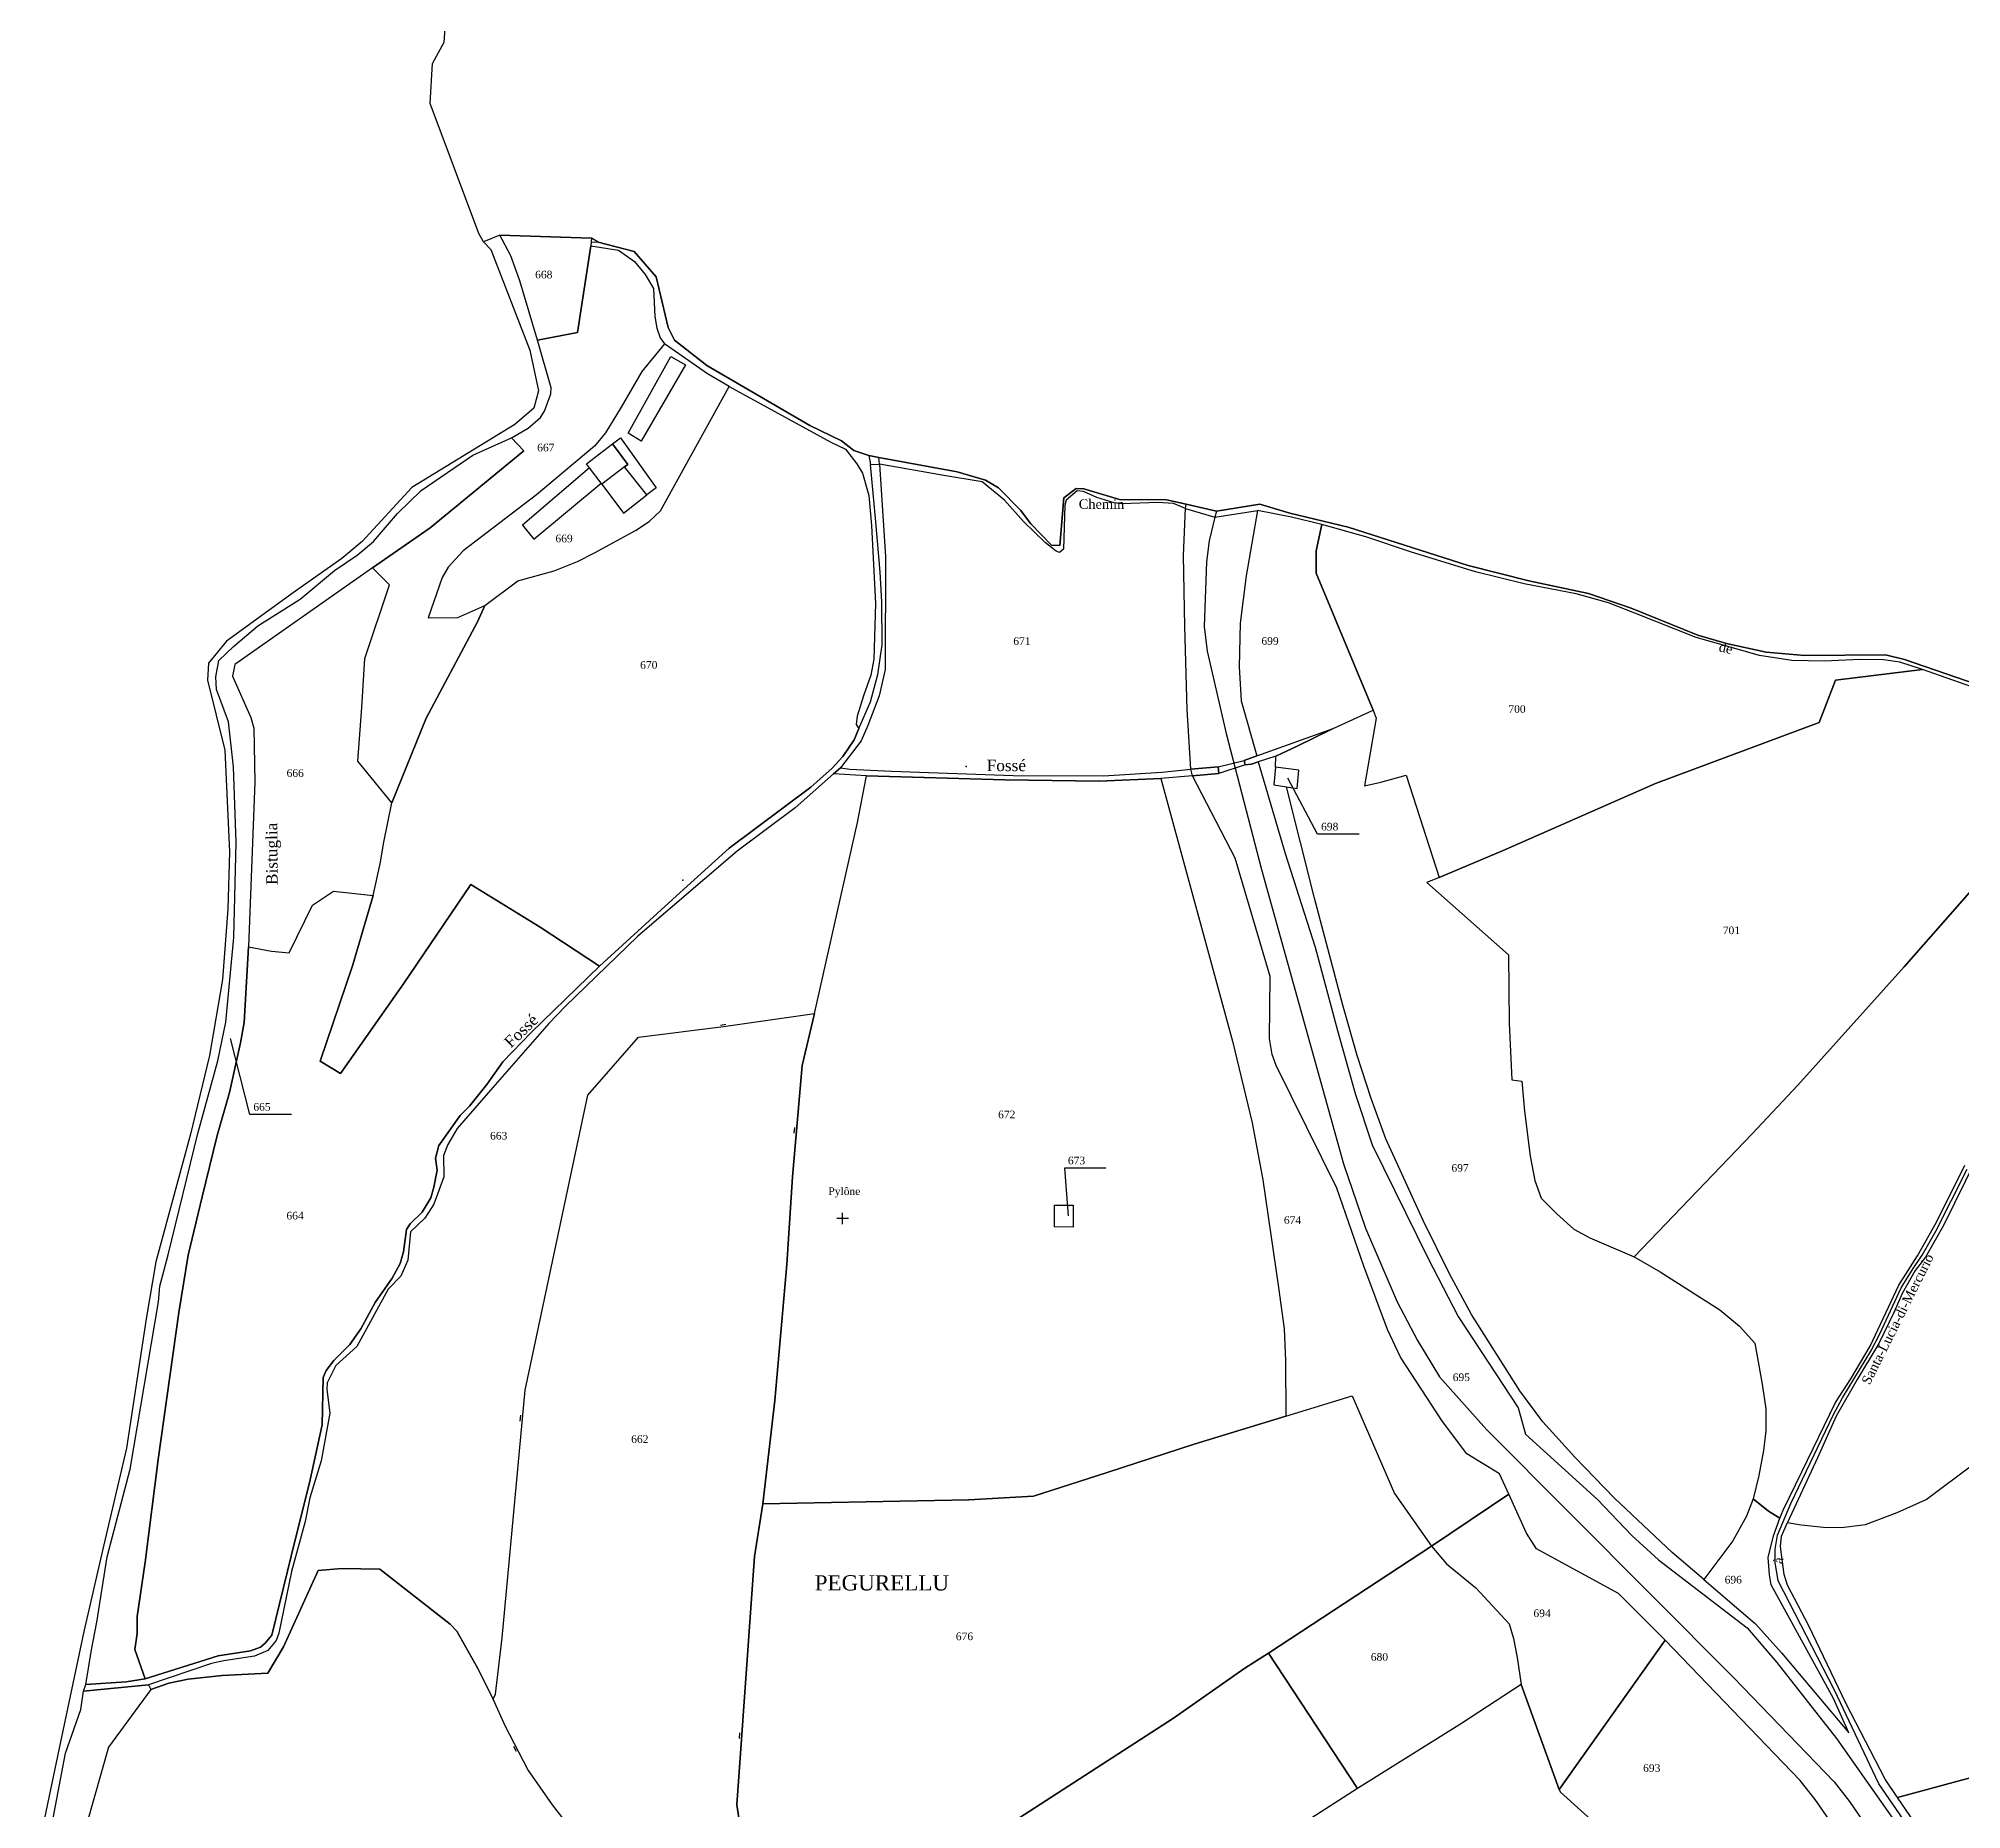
# Model space of a CAD drawing. Extents: x 1206804 to 1210977, y 6152742 to 6157901.
# Drawn here: x 1209013 to 1209517, y 6155052 to 6155517 of the extents above; entities that cross this region are included whole.
import ezdxf

# ---------------------------------------------------------------- set-up
doc = ezdxf.new("R2010")
doc.units = 0
doc.linetypes.add('CONTINU', pattern=[0])
doc.layers.get('0').update_dxf_attribs({"linetype": 'CONTINU'})
for name, color, linetype in [('1FLECHEFL', 7, 'CONTINU'), ('1LIEUDIT', 7, 'CONTINU'), ('1PARCELLE', 7, 'CONTINU'), ('1SECTION', 7, 'CONTINU'), ('1SUBDSECT', 7, 'CONTINU'), ('1TRONFLUV', 7, 'CONTINU'), ('1TROUPARCELLE', 7, 'CONTINU'), ('1ZONCOMM', 7, 'CONTINU'), ('3BATIDUR', 7, 'CONTINU'), ('3BATILEGER', 7, 'CONTINU'), ('3CALVAIRE', 7, 'CONTINU'), ('3CALVAIRETEX', 7, 'CONTINU'), ('3FLECHEPAR', 7, 'CONTINU'), ('3LIEUDITTEX', 7, 'CONTINU'), ('3MURNONMI', 7, 'CONTINU'), ('3PARCELLETEX', 7, 'CONTINU'), ('3PONT', 7, 'CONTINU'), ('3SNCF', 7, 'CONTINU'), ('3TRONFLUVTEX', 7, 'CONTINU'), ('3ZONCOMMTEX', 7, 'CONTINU')]:
    doc.layers.add(name, color=color, linetype=linetype)
doc.styles.get("Standard").update_dxf_attribs({"font": 'Times New Roman'})

# ---------------------------------------------------------------- blocks, each defined once
blk = doc.blocks.new('MURNOMI')
blk.add_line((-0.75, 0.5), (0.75, 0.5))
blk = doc.blocks.new('FLECHRU1')
blk.add_point((0, 0))
blk = doc.blocks.new('DETATOPO')
for points in [[(-1.5, 0), (1.5, 0)], [(0, -1.5), (0, 1.5)]]:
    blk.add_lwpolyline(points)

msp = doc.modelspace()

# ---------------------------------------------------------------- linework, layer by layer
at = {"layer": '1LIEUDIT'}
for points in [[(1209482.35, 6155049.9), (1209478.68, 6155055.02), (1209474.75, 6155060.06), (1209439.34, 6155096.87), (1209427.14, 6155109.07), (1209405.58, 6155120.84), (1209402.98, 6155124.89), (1209398.33, 6155135.13), (1209395.87, 6155140.48), (1209387.3, 6155145.76), (1209380.95, 6155154.23), (1209369.98, 6155171.1), (1209366.52, 6155178.35), (1209360.35, 6155194.93), (1209353.26, 6155215.4), (1209337.31, 6155247.61), (1209336.28, 6155250.52), (1209335.62, 6155254.69), (1209335.72, 6155270.95), (1209326.6, 6155301.98), (1209315.37, 6155323.54), (1209314.9, 6155325.29), (1209314, 6155340.94), (1209313.33, 6155362.77), (1209313, 6155381.35), (1209313.57, 6155393.71), (1209313.73, 6155394.8), (1209308.54, 6155395.99), (1209296.19, 6155396.05), (1209286.9, 6155398.89), (1209284.82, 6155398.96), (1209281.59, 6155396.53), (1209280.58, 6155383.97), (1209278.38, 6155384.12), (1209272.95, 6155389.65), (1209270.3, 6155393.26), (1209264.5, 6155399.13), (1209261.11, 6155401.17), (1209253.64, 6155403.28), (1209233.1, 6155407.05), (1209230.5, 6155407.61), (1209226.5, 6155408.95), (1209223.27, 6155411.43), (1209214.96, 6155415.45), (1209187.99, 6155431.19), (1209179.45, 6155437.87), (1209177.8, 6155441.2), (1209174.71, 6155454.5), (1209168.87, 6155461.13), (1209159.49, 6155463.58), (1209157.72, 6155464.65), (1209133.63, 6155465.4), (1209129.37, 6155463.62), (1209131.27, 6155461.65), (1209141.56, 6155435.22), (1209143.84, 6155424.57), (1209142.57, 6155420.06), (1209137.59, 6155415.7), (1209110.57, 6155399.21), (1209097.54, 6155385.01), (1209092.22, 6155380.56), (1209079.16, 6155371.43), (1209062.01, 6155358.88), (1209057.26, 6155353.09), (1209056.99, 6155348.67), (1209061.52, 6155330.35), (1209062.74, 6155303.65), (1209062.29, 6155288.6), (1209060.89, 6155270.15), (1209057.55, 6155250.22), (1209052.55, 6155229.58), (1209043.42, 6155196.08), (1209040.89, 6155181.13), (1209035.76, 6155147.25), (1209029.71, 6155121.55), (1209024.58, 6155099.15), (1209018.06, 6155068.5), (1209012.64, 6155042.66)], [(1209482.35, 6155049.9), (1209478.68, 6155055.02), (1209474.75, 6155060.06), (1209439.34, 6155096.87), (1209427.14, 6155109.07), (1209405.58, 6155120.84), (1209402.98, 6155124.89), (1209398.33, 6155135.13), (1209395.87, 6155140.48), (1209387.3, 6155145.76), (1209380.95, 6155154.23), (1209369.98, 6155171.1), (1209366.52, 6155178.35), (1209360.35, 6155194.93), (1209353.26, 6155215.4), (1209337.31, 6155247.61), (1209336.28, 6155250.52), (1209335.62, 6155254.69), (1209335.72, 6155270.95), (1209326.6, 6155301.98), (1209315.37, 6155323.54), (1209314.9, 6155325.29), (1209314, 6155340.94), (1209313.33, 6155362.77), (1209313, 6155381.35), (1209313.57, 6155393.71), (1209313.73, 6155394.8), (1209321.67, 6155392.98), (1209333, 6155394.85), (1209340.95, 6155392.45), (1209356.25, 6155388.81), (1209387.71, 6155378.73), (1209403.59, 6155374.75), (1209419.28, 6155371.37), (1209430.47, 6155367.6), (1209447.93, 6155360.45), (1209455.5, 6155358.33), (1209465.88, 6155355.98), (1209475.96, 6155355.18), (1209497.17, 6155355.35), (1209502.12, 6155354.13), (1209515.62, 6155349.47), (1209539.76, 6155341.18)]]:
    msp.add_lwpolyline(points, dxfattribs=at)
at = {"layer": '1PARCELLE'}
for points in [[(1209143.55, 6155437.87), (1209154.07, 6155439.91), (1209157.55, 6155462.56), (1209164.81, 6155461.5), (1209168.99, 6155458.45), (1209171.82, 6155455.11), (1209173.97, 6155451.38), (1209174.29, 6155444.04), (1209174.88, 6155440.99), (1209175.69, 6155438.48), (1209176.84, 6155436.88), (1209170.89, 6155429.63), (1209165.5, 6155420.28), (1209161.4, 6155413.57), (1209158.48, 6155410.04), (1209143.26, 6155397.31), (1209124.02, 6155382.57), (1209120.13, 6155378.28), (1209118.58, 6155375.58), (1209114.83, 6155365.06), (1209122.66, 6155365.1), (1209129.78, 6155368.3), (1209127.8, 6155363.97), (1209114.36, 6155338.68), (1209105.38, 6155316.47), (1209096.46, 6155327.43), (1209097.46, 6155341.47), (1209098.27, 6155354.39), (1209104.75, 6155373.7), (1209100.27, 6155378.11), (1209115.43, 6155388.6), (1209139.96, 6155408.82), (1209136.71, 6155412.21), (1209141.12, 6155414.75), (1209144.33, 6155417.6), (1209145.37, 6155419.2), (1209147.07, 6155423.74), (1209147.13, 6155425.35), (1209143.55, 6155437.87)], [(1209143.55, 6155437.87), (1209138.89, 6155453.41), (1209136.6, 6155460), (1209133.63, 6155465.4), (1209157.72, 6155464.65), (1209157.55, 6155462.56), (1209154.07, 6155439.91), (1209143.55, 6155437.87)], [(1209129.78, 6155368.3), (1209138.42, 6155374.71), (1209147.9, 6155377.35), (1209154.07, 6155379.8), (1209158.49, 6155382.05), (1209169.22, 6155387.94), (1209172.81, 6155390.33), (1209175.86, 6155393.1), (1209193.85, 6155425.66), (1209188.15, 6155429.02), (1209176.84, 6155436.88), (1209170.89, 6155429.63), (1209165.5, 6155420.28), (1209161.4, 6155413.57), (1209158.48, 6155410.04), (1209143.26, 6155397.31), (1209124.02, 6155382.57), (1209120.13, 6155378.28), (1209118.58, 6155375.58), (1209114.83, 6155365.06), (1209122.66, 6155365.1), (1209129.78, 6155368.3)], [(1209100.42, 6155292.18), (1209102.31, 6155300.47), (1209103.23, 6155306.19), (1209105.38, 6155316.47), (1209114.36, 6155338.68), (1209127.8, 6155363.97), (1209129.78, 6155368.3), (1209138.42, 6155374.71), (1209147.9, 6155377.35), (1209154.07, 6155379.8), (1209158.49, 6155382.05), (1209169.22, 6155387.94), (1209172.81, 6155390.33), (1209175.86, 6155393.1), (1209193.85, 6155425.66), (1209220.51, 6155411.14), (1209224.36, 6155409.24), (1209227.33, 6155405.44), (1209228.85, 6155402.98), (1209230.43, 6155397.08), (1209231.21, 6155389.28), (1209232.25, 6155368.75), (1209231.82, 6155354.2), (1209230.98, 6155349.95), (1209229.09, 6155344.56), (1209227.43, 6155339.26), (1209227.19, 6155337.07), (1209227.84, 6155335.95), (1209226.63, 6155333.03), (1209223.64, 6155328.64), (1209220.87, 6155325.58), (1209215.28, 6155320.61), (1209193.8, 6155304.58), (1209180.97, 6155292.97), (1209159.84, 6155273.63), (1209144.27, 6155283.91), (1209126.1, 6155295.09), (1209108.37, 6155269.04), (1209091.83, 6155245.51), (1209086.56, 6155248.75), (1209095.02, 6155273.73), (1209100.42, 6155292.18)], [(1209136.71, 6155412.21), (1209139.96, 6155408.82), (1209115.43, 6155388.6), (1209100.27, 6155378.11), (1209064.13, 6155352.8), (1209063.56, 6155349.68), (1209068.31, 6155338.87), (1209069.15, 6155336.06), (1209069.36, 6155321.98), (1209067.78, 6155278.75), (1209066.56, 6155258.9), (1209065.68, 6155253.53), (1209062.75, 6155240.51), (1209059.51, 6155229.23), (1209055.55, 6155213.16), (1209051.88, 6155197.81), (1209049.5, 6155182.78), (1209044.07, 6155144.23), (1209040.61, 6155117.35), (1209038.51, 6155103.08), (1209038.51, 6155098.58), (1209037.91, 6155094.38), (1209040.6, 6155086.71), (1209035.68, 6155085.92), (1209025.09, 6155085.26), (1209026.55, 6155094.34), (1209027.96, 6155101.6), (1209030.68, 6155118.73), (1209036.71, 6155141.72), (1209044.16, 6155185.63), (1209044.5, 6155189.75), (1209046.7, 6155197.96), (1209054.49, 6155229.74), (1209059.73, 6155248.78), (1209061.77, 6155259), (1209063.88, 6155281.13), (1209064.48, 6155306.09), (1209063.82, 6155325.96), (1209062.53, 6155337.7), (1209059.32, 6155346.25), (1209059.16, 6155349.55), (1209059.97, 6155353.8), (1209063.82, 6155357.46), (1209070.2, 6155362.93), (1209081.3, 6155369.95), (1209090.29, 6155377.43), (1209096.26, 6155381.45), (1209100.49, 6155385.04), (1209106.86, 6155392.38), (1209113.06, 6155398.46), (1209126.56, 6155407.72), (1209136.71, 6155412.21)], [(1209314.9, 6155325.29), (1209314, 6155340.94), (1209313.33, 6155362.77), (1209313, 6155381.35), (1209313.57, 6155393.71), (1209310.35, 6155395.03), (1209306.27, 6155395.29), (1209296.83, 6155394.9), (1209294.84, 6155395.18), (1209290.27, 6155396.63), (1209286.76, 6155398.17), (1209285.11, 6155398.3), (1209282.21, 6155395.85), (1209281.91, 6155394.6), (1209281.5, 6155383.05), (1209280.48, 6155382.14), (1209279.6, 6155382.47), (1209276.79, 6155384.66), (1209271.03, 6155390.29), (1209266.04, 6155395.89), (1209260.22, 6155400.67), (1209250.15, 6155402.34), (1209233.3, 6155405.37), (1209234.87, 6155381.13), (1209234.79, 6155351.44), (1209233.15, 6155344.54), (1209230.19, 6155336.76), (1209228.45, 6155332.76), (1209223.01, 6155325.71), (1209225.47, 6155325.31), (1209236.4, 6155324.83), (1209268.37, 6155323.64), (1209292, 6155323.54), (1209307.29, 6155324.53), (1209314.9, 6155325.29)], [(1209332.44, 6155393.2), (1209329.45, 6155376.07), (1209327.92, 6155363.62), (1209327.58, 6155352.13), (1209328.14, 6155343.22), (1209332.24, 6155328.84), (1209352.25, 6155336.02), (1209362.79, 6155340.76), (1209347.8, 6155376.77), (1209347.84, 6155382.6), (1209349.32, 6155389.47), (1209341.32, 6155391.45), (1209332.44, 6155393.2)], [(1209362.79, 6155340.76), (1209363.54, 6155338.67), (1209360.54, 6155320.96), (1209364.79, 6155321.88), (1209371.45, 6155323.73), (1209380.05, 6155296.93), (1209396.9, 6155304.02), (1209436.8, 6155321.57), (1209479.81, 6155337.57), (1209484.07, 6155348.67), (1209506.87, 6155351.48), (1209500.91, 6155353.4), (1209496.62, 6155354.02), (1209490.48, 6155354.06), (1209481.15, 6155353.68), (1209472.56, 6155353.87), (1209464.13, 6155355.17), (1209451.53, 6155358.71), (1209447.51, 6155359.89), (1209431.38, 6155366.27), (1209424.48, 6155369), (1209416.02, 6155371.31), (1209402.38, 6155373.95), (1209389.62, 6155377.08), (1209372.79, 6155382.25), (1209360.86, 6155386.31), (1209349.32, 6155389.47), (1209347.84, 6155382.6), (1209347.8, 6155376.77), (1209362.79, 6155340.76)], [(1209100.42, 6155292.18), (1209102.31, 6155300.47), (1209103.23, 6155306.19), (1209105.38, 6155316.47), (1209096.46, 6155327.43), (1209097.46, 6155341.47), (1209098.27, 6155354.39), (1209104.75, 6155373.7), (1209100.27, 6155378.11), (1209064.13, 6155352.8), (1209063.56, 6155349.68), (1209068.31, 6155338.87), (1209069.15, 6155336.06), (1209069.36, 6155321.98), (1209067.78, 6155278.75), (1209073.8, 6155277.62), (1209078.37, 6155277.16), (1209084.51, 6155289.61), (1209090.06, 6155293.31), (1209100.42, 6155292.18)], [(1209352.25, 6155336.02), (1209362.79, 6155340.76), (1209363.54, 6155338.67), (1209360.54, 6155320.96), (1209364.79, 6155321.88), (1209371.45, 6155323.73), (1209380.05, 6155296.93), (1209376.88, 6155295.6), (1209398.31, 6155276.62), (1209398.45, 6155258.72), (1209399.18, 6155243.87), (1209401.78, 6155243.49), (1209402.5, 6155235.58), (1209403.96, 6155223.82), (1209405.2, 6155217.46), (1209406.84, 6155212.76), (1209410.97, 6155208.65), (1209415.41, 6155204.67), (1209419.61, 6155202.35), (1209431.28, 6155197.45), (1209438.03, 6155193.43), (1209453.73, 6155183.53), (1209458.88, 6155179.23), (1209462.88, 6155174.79), (1209464.79, 6155164.03), (1209465.81, 6155157.51), (1209465.79, 6155151.74), (1209465.18, 6155146.58), (1209463.93, 6155140.06), (1209462.47, 6155133.95), (1209460.68, 6155129.39), (1209457.14, 6155122.87), (1209449.5, 6155112.79), (1209441.25, 6155119.87), (1209426.11, 6155134.07), (1209415.67, 6155144.82), (1209407.28, 6155154.12), (1209401.29, 6155162.29), (1209388.58, 6155182.29), (1209382.78, 6155192.91), (1209375.86, 6155206.92), (1209366.12, 6155228.4), (1209362.23, 6155238.9), (1209358.54, 6155250.26), (1209354.78, 6155263.41), (1209347.34, 6155291.52), (1209340, 6155320.72), (1209342.87, 6155320.29), (1209343.27, 6155325.1), (1209337.18, 6155325.83), (1209337.25, 6155328.75), (1209342.84, 6155331.37), (1209352.25, 6155336.02)], [(1209041.47, 6155085.15), (1209042.09, 6155083.88), (1209046.81, 6155085.6), (1209051.91, 6155086.62), (1209060.87, 6155087.62), (1209072.84, 6155088.22), (1209076.96, 6155095.12), (1209086.03, 6155115.1), (1209092.21, 6155115.63), (1209102.19, 6155115.5), (1209120.65, 6155101.08), (1209122.36, 6155099.22), (1209127.91, 6155089.44), (1209131.94, 6155081.34), (1209132.52, 6155082.71), (1209134.27, 6155097.48), (1209140.28, 6155162.41), (1209156.79, 6155239.79), (1209170.05, 6155255.02), (1209192.33, 6155257.81), (1209216.18, 6155261.2), (1209227.52, 6155311.32), (1209229.82, 6155323.55), (1209221.24, 6155324.06), (1209211.17, 6155315.15), (1209195.95, 6155303.8), (1209169.86, 6155281.52), (1209150.78, 6155263.05), (1209146.5, 6155258.63), (1209130.58, 6155240.42), (1209122.5, 6155231.03), (1209120.07, 6155226.89), (1209118.92, 6155224.03), (1209118.94, 6155218.38), (1209116.4, 6155211.23), (1209114, 6155207.51), (1209110.2, 6155204), (1209109.57, 6155196.53), (1209107.73, 6155192.35), (1209104.37, 6155188.96), (1209096.15, 6155173.93), (1209090.63, 6155168.91), (1209088.41, 6155164.39), (1209088.32, 6155162.58), (1209089.06, 6155156.36), (1209086.81, 6155143.93), (1209083.83, 6155134.18), (1209082.6, 6155128), (1209079.06, 6155114.91), (1209075.73, 6155098.68), (1209074.96, 6155096.77), (1209072.84, 6155094.12), (1209069.34, 6155092.62), (1209061.29, 6155091.42), (1209058.02, 6155090.71), (1209041.47, 6155085.15)], [(1209205.81, 6155159.72), (1209208.97, 6155195.41), (1209210.41, 6155218.43), (1209212.97, 6155247.63), (1209216.18, 6155261.2), (1209227.52, 6155311.32), (1209229.82, 6155323.55), (1209266.18, 6155322.5), (1209290.86, 6155322.22), (1209307.1, 6155322.86), (1209325.85, 6155253.99), (1209331.05, 6155232.53), (1209333.8, 6155217.58), (1209337.93, 6155189.33), (1209339.43, 6155178.5), (1209339.76, 6155170.18), (1209339.88, 6155155.59), (1209315.84, 6155148.31), (1209293.01, 6155140.88), (1209273.68, 6155134.66), (1209256.72, 6155133.69), (1209202.66, 6155132.6), (1209205.81, 6155159.72)], [(1209398.33, 6155135.13), (1209395.87, 6155140.48), (1209387.3, 6155145.76), (1209380.95, 6155154.23), (1209369.98, 6155171.1), (1209366.52, 6155178.35), (1209360.35, 6155194.93), (1209353.26, 6155215.4), (1209337.31, 6155247.61), (1209336.28, 6155250.52), (1209335.62, 6155254.69), (1209335.72, 6155270.95), (1209326.6, 6155301.98), (1209315.37, 6155323.54), (1209307.1, 6155322.86), (1209325.85, 6155253.99), (1209331.05, 6155232.53), (1209333.8, 6155217.58), (1209337.93, 6155189.33), (1209339.43, 6155178.5), (1209339.76, 6155170.18), (1209339.88, 6155155.59), (1209357.26, 6155160.99), (1209368.4, 6155135.35), (1209378.05, 6155121.53), (1209398.33, 6155135.13)], [(1209340, 6155320.72), (1209342.87, 6155320.29), (1209343.27, 6155325.1), (1209337.18, 6155325.83), (1209336.72, 6155321.21), (1209340, 6155320.72)], [(1209100.42, 6155292.18), (1209095.02, 6155273.73), (1209086.56, 6155248.75), (1209091.83, 6155245.51), (1209108.37, 6155269.04), (1209126.1, 6155295.09), (1209144.27, 6155283.91), (1209159.84, 6155273.63), (1209141.92, 6155256.22), (1209134.49, 6155248.52), (1209130.24, 6155242.65), (1209125.74, 6155236.93), (1209123.23, 6155234.51), (1209117.71, 6155226.6), (1209116.83, 6155223.29), (1209117.2, 6155220.14), (1209116.4, 6155215.64), (1209115.57, 6155212.85), (1209113.28, 6155209.12), (1209110.13, 6155206.06), (1209109.15, 6155204.58), (1209108.36, 6155198.75), (1209107.51, 6155195.62), (1209105.47, 6155191.82), (1209100.98, 6155185.41), (1209097.23, 6155178.55), (1209094.33, 6155174.39), (1209090.16, 6155170.24), (1209088.15, 6155167.57), (1209087.33, 6155165.74), (1209087.09, 6155153.38), (1209083.78, 6155138.09), (1209079.94, 6155123.17), (1209073.82, 6155098.16), (1209072.11, 6155096.1), (1209070.91, 6155095.06), (1209068.26, 6155094.06), (1209059.79, 6155092.75), (1209040.6, 6155086.71), (1209037.91, 6155094.38), (1209038.51, 6155098.58), (1209038.51, 6155103.08), (1209040.61, 6155117.35), (1209044.07, 6155144.23), (1209049.5, 6155182.78), (1209051.88, 6155197.81), (1209055.55, 6155213.16), (1209059.51, 6155229.23), (1209062.75, 6155240.51), (1209065.68, 6155253.53), (1209066.56, 6155258.9), (1209067.78, 6155278.75), (1209073.8, 6155277.62), (1209078.37, 6155277.16), (1209084.51, 6155289.61), (1209090.06, 6155293.31), (1209100.42, 6155292.18)], [(1209284.04, 6155205.15), (1209279.21, 6155205.3), (1209279.22, 6155210.95), (1209284.07, 6155210.92), (1209284.04, 6155205.15)], [(1209199.92, 6155007.23), (1209199.56, 6155007.49), (1209200.71, 6155014.65), (1209201.14, 6155019.08), (1209195.86, 6155053.69), (1209200.44, 6155118.77), (1209202.66, 6155132.6), (1209256.72, 6155133.69), (1209273.68, 6155134.66), (1209293.01, 6155140.88), (1209315.84, 6155148.31), (1209339.88, 6155155.59), (1209357.26, 6155160.99), (1209368.4, 6155135.35), (1209378.05, 6155121.53), (1209335.31, 6155093.47), (1209329.09, 6155089.55), (1209310.37, 6155076.38), (1209266.88, 6155048.2), (1209262.94, 6155045.65), (1209201.2, 6155003.94), (1209199.92, 6155007.23)], [(1209439.34, 6155096.87), (1209427.14, 6155109.07), (1209405.58, 6155120.84), (1209402.98, 6155124.89), (1209398.33, 6155135.13), (1209378.05, 6155121.53), (1209381.99, 6155116.91), (1209389.69, 6155110.55), (1209398.41, 6155101.18), (1209399.61, 6155097.32), (1209400.55, 6155092.32), (1209401.6, 6155085.21), (1209411.56, 6155057.71), (1209439.34, 6155096.87)], [(1209462.47, 6155133.95), (1209460.68, 6155129.39), (1209457.14, 6155122.87), (1209449.5, 6155112.79), (1209463.07, 6155101.11), (1209469.93, 6155093.54), (1209487.53, 6155072.53), (1209483.52, 6155081.54), (1209467.19, 6155111.37), (1209466.71, 6155114.02), (1209466.37, 6155118.58), (1209467.77, 6155124.2), (1209469.42, 6155128.82), (1209466.45, 6155130.69), (1209462.47, 6155133.95)], [(1209401.6, 6155085.21), (1209385.97, 6155075.03), (1209358.64, 6155057.97), (1209335.31, 6155093.47), (1209378.05, 6155121.53), (1209381.99, 6155116.91), (1209389.69, 6155110.55), (1209398.41, 6155101.18), (1209399.61, 6155097.32), (1209400.55, 6155092.32), (1209401.6, 6155085.21)], [(1209482.35, 6155049.9), (1209478.68, 6155055.02), (1209474.75, 6155060.06), (1209439.34, 6155096.87), (1209411.56, 6155057.71), (1209411.93, 6155057), (1209421.67, 6155048.14), (1209428.1, 6155041.8), (1209458.19, 6155045.01), (1209474.28, 6155047.39), (1209479.3, 6155048.66), (1209482.35, 6155049.9)], [(1209206.94, 6154961.49), (1209205.19, 6154985.62), (1209204, 6154996.28), (1209201.2, 6155003.94), (1209262.94, 6155045.65), (1209264.71, 6155043.46), (1209261.63, 6155040.86), (1209264.35, 6155037.71), (1209267.25, 6155040.26), (1209270.75, 6155043.33), (1209266.88, 6155048.2), (1209310.37, 6155076.38), (1209329.09, 6155089.55), (1209335.31, 6155093.47), (1209358.64, 6155057.97), (1209290.38, 6155014.03), (1209206.94, 6154961.49)], [(1209324.97, 6154972.08), (1209347.4, 6154986.33), (1209377.1, 6155003.87), (1209419.89, 6155029.91), (1209423.42, 6155041.22), (1209428.1, 6155041.8), (1209421.67, 6155048.14), (1209411.93, 6155057), (1209411.56, 6155057.71), (1209401.6, 6155085.21), (1209385.97, 6155075.03), (1209358.64, 6155057.97), (1209290.38, 6155014.03), (1209318.47, 6154981.24), (1209324.97, 6154972.08)], [(1209561.19, 6154996.09), (1209557.05, 6154992.5), (1209538.52, 6154989.84), (1209535.03, 6154988), (1209524.11, 6154969.34), (1209523.74, 6154975.02), (1209523.48, 6155009.1), (1209507.3, 6155045.32), (1209500.35, 6155055.61), (1209519.39, 6155060.75), (1209525.52, 6155062.9), (1209545.12, 6155072.44), (1209548.72, 6155073.72), (1209547.79, 6155070.01), (1209547.52, 6155065.92), (1209552.87, 6155047.8), (1209555.31, 6155039.09), (1209556.88, 6155032.31), (1209557.59, 6155026.95), (1209557.29, 6155010.7), (1209557.64, 6155005.93), (1209558.77, 6155000.73), (1209559.86, 6154997.98), (1209561.19, 6154996.09)]]:
    msp.add_lwpolyline(points, close=True, dxfattribs=at)
for points in [[(1209482.35, 6155049.9), (1209478.68, 6155055.02), (1209474.75, 6155060.06), (1209439.34, 6155096.87), (1209427.14, 6155109.07), (1209405.58, 6155120.84), (1209402.98, 6155124.89), (1209398.33, 6155135.13), (1209395.87, 6155140.48), (1209387.3, 6155145.76), (1209380.95, 6155154.23), (1209369.98, 6155171.1), (1209366.52, 6155178.35), (1209360.35, 6155194.93), (1209353.26, 6155215.4), (1209337.31, 6155247.61), (1209336.28, 6155250.52), (1209335.62, 6155254.69), (1209335.72, 6155270.95), (1209326.6, 6155301.98), (1209315.37, 6155323.54), (1209322.29, 6155324.19), (1209322.15, 6155325.9), (1209314.9, 6155325.29), (1209314.9, 6155325.29), (1209314, 6155340.94), (1209313.33, 6155362.77), (1209313, 6155381.35), (1209313.57, 6155393.71), (1209321.27, 6155391.47), (1209332.44, 6155393.2), (1209329.45, 6155376.07), (1209327.92, 6155363.62), (1209327.58, 6155352.13), (1209328.14, 6155343.22), (1209332.24, 6155328.84), (1209328.93, 6155327.61), (1209329.19, 6155326.44), (1209330.87, 6155326.68), (1209332.64, 6155327.23), (1209339.65, 6155303.21), (1209347.53, 6155278.6), (1209353.42, 6155256.81), (1209358.07, 6155240.24), (1209362.55, 6155226.76), (1209377.24, 6155196.97), (1209385.08, 6155181.75), (1209400.85, 6155157.83), (1209402.72, 6155150.93), (1209421.65, 6155133.73), (1209430.67, 6155124.35), (1209437.64, 6155117.92), (1209460.84, 6155100.12), (1209468.66, 6155090.98), (1209484.32, 6155071.07), (1209503.42, 6155043.99)], [(1209530.76, 6155343.11), (1209506.87, 6155351.48), (1209484.07, 6155348.67), (1209479.81, 6155337.57), (1209436.8, 6155321.57), (1209396.9, 6155304.02), (1209380.05, 6155296.93), (1209380.05, 6155296.93), (1209376.88, 6155295.6), (1209398.31, 6155276.62), (1209398.45, 6155258.72), (1209399.18, 6155243.87), (1209401.78, 6155243.49), (1209402.5, 6155235.58), (1209403.96, 6155223.82), (1209405.2, 6155217.46), (1209406.84, 6155212.76), (1209410.97, 6155208.65), (1209415.41, 6155204.67), (1209419.61, 6155202.35), (1209431.28, 6155197.45), (1209462.23, 6155229.64), (1209474.14, 6155242.43), (1209502.07, 6155273.47), (1209559.85, 6155339.23)], [(1209559.85, 6155339.23), (1209502.07, 6155273.47), (1209474.14, 6155242.43), (1209462.23, 6155229.64), (1209431.28, 6155197.45), (1209431.28, 6155197.45), (1209438.03, 6155193.43), (1209453.73, 6155183.53), (1209458.88, 6155179.23), (1209462.88, 6155174.79), (1209464.79, 6155164.03), (1209465.81, 6155157.51), (1209465.79, 6155151.74), (1209465.18, 6155146.58), (1209463.93, 6155140.06), (1209462.47, 6155133.95), (1209466.45, 6155130.69), (1209469.42, 6155128.82), (1209470.31, 6155130.99), (1209475.22, 6155140.99), (1209484.06, 6155159.22), (1209488.1, 6155165.37), (1209493.11, 6155173.97), (1209500.63, 6155189.97), (1209505.61, 6155197.67), (1209510.56, 6155206.47), (1209517.94, 6155221.41)], [(1209163.65, 6155032.82), (1209147.49, 6155053.64), (1209141.01, 6155062.93), (1209135.2, 6155074.25), (1209131.94, 6155081.34), (1209132.52, 6155082.71), (1209134.27, 6155097.48), (1209140.28, 6155162.41), (1209156.79, 6155239.79), (1209170.05, 6155255.02), (1209192.33, 6155257.81), (1209216.18, 6155261.2), (1209212.97, 6155247.63), (1209210.41, 6155218.43), (1209208.97, 6155195.41), (1209205.81, 6155159.72), (1209202.66, 6155132.6), (1209200.44, 6155118.77), (1209195.86, 6155053.69), (1209201.14, 6155019.08)], [(1209520.98, 6155223), (1209512.42, 6155205.65), (1209507.68, 6155197.31), (1209504.96, 6155193.81), (1209501.52, 6155187.81), (1209499.45, 6155183.02), (1209495.43, 6155174.69), (1209489.72, 6155165.26), (1209484.27, 6155155.63), (1209479.32, 6155144.68), (1209471.43, 6155127.75), (1209475.06, 6155127.11), (1209480.9, 6155126.51), (1209485.64, 6155126.38), (1209491.95, 6155127.2), (1209500.19, 6155130.31), (1209507.82, 6155133.76), (1209520.71, 6155143.4)], [(1209519.39, 6155060.75), (1209500.35, 6155055.61), (1209497.12, 6155060.4), (1209486.81, 6155080.3), (1209477.09, 6155100.62), (1209471.48, 6155111.29), (1209470.57, 6155114.06), (1209469.62, 6155121.45), (1209469.87, 6155124.15), (1209471.43, 6155127.75), (1209475.06, 6155127.11), (1209480.9, 6155126.51), (1209485.64, 6155126.38), (1209491.95, 6155127.2), (1209500.19, 6155130.31), (1209507.82, 6155133.76), (1209520.71, 6155143.4)], [(1209163.65, 6155032.82), (1209147.49, 6155053.64), (1209141.01, 6155062.93), (1209135.2, 6155074.25), (1209131.94, 6155081.34), (1209127.91, 6155089.44), (1209122.36, 6155099.22), (1209120.65, 6155101.08), (1209102.19, 6155115.5), (1209092.21, 6155115.63), (1209086.03, 6155115.1), (1209076.96, 6155095.12), (1209072.84, 6155088.22), (1209060.87, 6155087.62), (1209051.91, 6155086.62), (1209046.81, 6155085.6), (1209042.09, 6155083.88), (1209042.09, 6155083.88), (1209031.02, 6155068.76), (1209021.52, 6155035.22)], [(1209015.19, 6155043.29), (1209019.73, 6155067.19), (1209023.76, 6155078.66), (1209024.49, 6155083.48), (1209041.47, 6155085.15), (1209041.47, 6155085.15), (1209042.09, 6155083.88), (1209031.02, 6155068.76), (1209021.52, 6155035.22)]]:
    msp.add_lwpolyline(points, dxfattribs=at)
at = {"layer": '1SECTION'}
msp.add_lwpolyline([(1209539.76, 6155341.18), (1209515.62, 6155349.47), (1209502.12, 6155354.13), (1209497.17, 6155355.35), (1209475.96, 6155355.18), (1209465.88, 6155355.98), (1209455.5, 6155358.33), (1209447.93, 6155360.45), (1209430.47, 6155367.6), (1209419.28, 6155371.37), (1209403.59, 6155374.75), (1209387.71, 6155378.73), (1209356.25, 6155388.81), (1209340.95, 6155392.45), (1209333, 6155394.85), (1209321.67, 6155392.98), (1209313.73, 6155394.8), (1209308.54, 6155395.99), (1209296.19, 6155396.05), (1209286.9, 6155398.89), (1209284.82, 6155398.96), (1209281.59, 6155396.53), (1209280.58, 6155383.97), (1209278.38, 6155384.12), (1209272.95, 6155389.65), (1209270.3, 6155393.26), (1209264.5, 6155399.13), (1209261.11, 6155401.17), (1209253.64, 6155403.28), (1209233.1, 6155407.05), (1209230.5, 6155407.61), (1209226.5, 6155408.95), (1209223.27, 6155411.43), (1209214.96, 6155415.45), (1209187.99, 6155431.19), (1209179.45, 6155437.87), (1209177.8, 6155441.2), (1209174.71, 6155454.5), (1209168.87, 6155461.13), (1209159.49, 6155463.58), (1209157.72, 6155464.65), (1209133.63, 6155465.4), (1209129.37, 6155463.62), (1209128.18, 6155465.82), (1209115.4, 6155499.97), (1209116.02, 6155510.39), (1209119.05, 6155516.01), (1209122, 6155557.21)], dxfattribs=at)
at = {"layer": '1SUBDSECT'}
msp.add_lwpolyline([(1209539.76, 6155341.18), (1209515.62, 6155349.47), (1209502.12, 6155354.13), (1209497.17, 6155355.35), (1209475.96, 6155355.18), (1209465.88, 6155355.98), (1209455.5, 6155358.33), (1209447.93, 6155360.45), (1209430.47, 6155367.6), (1209419.28, 6155371.37), (1209403.59, 6155374.75), (1209387.71, 6155378.73), (1209356.25, 6155388.81), (1209340.95, 6155392.45), (1209333, 6155394.85), (1209321.67, 6155392.98), (1209313.73, 6155394.8), (1209308.54, 6155395.99), (1209296.19, 6155396.05), (1209286.9, 6155398.89), (1209284.82, 6155398.96), (1209281.59, 6155396.53), (1209280.58, 6155383.97), (1209278.38, 6155384.12), (1209272.95, 6155389.65), (1209270.3, 6155393.26), (1209264.5, 6155399.13), (1209261.11, 6155401.17), (1209253.64, 6155403.28), (1209233.1, 6155407.05), (1209230.5, 6155407.61), (1209226.5, 6155408.95), (1209223.27, 6155411.43), (1209214.96, 6155415.45), (1209187.99, 6155431.19), (1209179.45, 6155437.87), (1209177.8, 6155441.2), (1209174.71, 6155454.5), (1209168.87, 6155461.13), (1209159.49, 6155463.58), (1209157.72, 6155464.65), (1209133.63, 6155465.4), (1209129.37, 6155463.62), (1209129.37, 6155463.62), (1209131.27, 6155461.65), (1209141.56, 6155435.22), (1209143.84, 6155424.57), (1209142.57, 6155420.06), (1209137.59, 6155415.7), (1209110.57, 6155399.21), (1209097.54, 6155385.01), (1209092.22, 6155380.56), (1209079.16, 6155371.43), (1209062.01, 6155358.88), (1209057.26, 6155353.09), (1209056.99, 6155348.67), (1209061.52, 6155330.35), (1209062.74, 6155303.65), (1209062.29, 6155288.6), (1209060.89, 6155270.15), (1209057.55, 6155250.22), (1209052.55, 6155229.58), (1209043.42, 6155196.08), (1209040.89, 6155181.13), (1209035.76, 6155147.25), (1209029.71, 6155121.55), (1209024.58, 6155099.15), (1209018.06, 6155068.5), (1209012.64, 6155042.66)], dxfattribs=at)
at = {"layer": '1TRONFLUV'}
msp.add_lwpolyline([(1209015.19, 6155043.29), (1209019.73, 6155067.19), (1209023.76, 6155078.66), (1209024.49, 6155083.48), (1209025.09, 6155085.26), (1209026.55, 6155094.34), (1209027.96, 6155101.6), (1209030.68, 6155118.73), (1209036.71, 6155141.72), (1209044.16, 6155185.63), (1209044.5, 6155189.75), (1209046.7, 6155197.96), (1209054.49, 6155229.74), (1209059.73, 6155248.78), (1209061.77, 6155259), (1209063.88, 6155281.13), (1209064.48, 6155306.09), (1209063.82, 6155325.96), (1209062.53, 6155337.7), (1209059.32, 6155346.25), (1209059.16, 6155349.55), (1209059.97, 6155353.8), (1209063.82, 6155357.46), (1209070.2, 6155362.93), (1209081.3, 6155369.95), (1209090.29, 6155377.43), (1209096.26, 6155381.45), (1209100.49, 6155385.04), (1209106.86, 6155392.38), (1209113.06, 6155398.46), (1209126.56, 6155407.72), (1209136.71, 6155412.21), (1209141.12, 6155414.75), (1209144.33, 6155417.6), (1209145.37, 6155419.2), (1209147.07, 6155423.74), (1209147.13, 6155425.35), (1209143.55, 6155437.87), (1209138.89, 6155453.41), (1209136.6, 6155460), (1209133.63, 6155465.4), (1209129.37, 6155463.62), (1209131.27, 6155461.65), (1209141.56, 6155435.22), (1209143.84, 6155424.57), (1209142.57, 6155420.06), (1209137.59, 6155415.7), (1209110.57, 6155399.21), (1209097.54, 6155385.01), (1209092.22, 6155380.56), (1209079.16, 6155371.43), (1209062.01, 6155358.88), (1209057.26, 6155353.09), (1209056.99, 6155348.67), (1209061.52, 6155330.35), (1209062.74, 6155303.65), (1209062.29, 6155288.6), (1209060.89, 6155270.15), (1209057.55, 6155250.22), (1209052.55, 6155229.58), (1209043.42, 6155196.08), (1209040.89, 6155181.13), (1209035.76, 6155147.25), (1209029.71, 6155121.55), (1209024.58, 6155099.15), (1209018.06, 6155068.5), (1209012.64, 6155042.66)], dxfattribs=at)
for points in [[(1209223.01, 6155325.71), (1209221.24, 6155324.06), (1209211.17, 6155315.15), (1209195.95, 6155303.8), (1209169.86, 6155281.52), (1209150.78, 6155263.05), (1209146.5, 6155258.63), (1209130.58, 6155240.42), (1209122.5, 6155231.03), (1209120.07, 6155226.89), (1209118.92, 6155224.03), (1209118.94, 6155218.38), (1209116.4, 6155211.23), (1209114, 6155207.51), (1209110.2, 6155204), (1209109.57, 6155196.53), (1209107.73, 6155192.35), (1209104.37, 6155188.96), (1209096.15, 6155173.93), (1209090.63, 6155168.91), (1209088.41, 6155164.39), (1209088.32, 6155162.58), (1209089.06, 6155156.36), (1209086.81, 6155143.93), (1209083.83, 6155134.18), (1209082.6, 6155128), (1209079.06, 6155114.91), (1209075.73, 6155098.68), (1209074.96, 6155096.77), (1209072.84, 6155094.12), (1209069.34, 6155092.62), (1209061.29, 6155091.42), (1209058.02, 6155090.71), (1209041.47, 6155085.15), (1209024.49, 6155083.48), (1209025.09, 6155085.26), (1209035.68, 6155085.92), (1209040.6, 6155086.71), (1209059.79, 6155092.75), (1209068.26, 6155094.06), (1209070.91, 6155095.06), (1209072.11, 6155096.1), (1209073.82, 6155098.16), (1209079.94, 6155123.17), (1209083.78, 6155138.09), (1209087.09, 6155153.38), (1209087.33, 6155165.74), (1209088.15, 6155167.57), (1209090.16, 6155170.24), (1209094.33, 6155174.39), (1209097.23, 6155178.55), (1209100.98, 6155185.41), (1209105.47, 6155191.82), (1209107.51, 6155195.62), (1209108.36, 6155198.75), (1209109.15, 6155204.58), (1209110.13, 6155206.06), (1209113.28, 6155209.12), (1209115.57, 6155212.85), (1209116.4, 6155215.64), (1209117.2, 6155220.14), (1209116.83, 6155223.29), (1209117.71, 6155226.6), (1209123.23, 6155234.51), (1209125.74, 6155236.93), (1209130.24, 6155242.65), (1209134.49, 6155248.52), (1209141.92, 6155256.22), (1209159.84, 6155273.63), (1209180.97, 6155292.97), (1209193.8, 6155304.58), (1209215.28, 6155320.61), (1209220.87, 6155325.58), (1209223.64, 6155328.64), (1209226.63, 6155333.03), (1209227.84, 6155335.95), (1209230.92, 6155343.03), (1209232.85, 6155350.14), (1209233.96, 6155357.91), (1209233.85, 6155369.21), (1209233.45, 6155376.96), (1209232.31, 6155390.22), (1209230.87, 6155405.25), (1209233.3, 6155405.37), (1209234.87, 6155381.13), (1209234.79, 6155351.44), (1209233.15, 6155344.54), (1209230.19, 6155336.76), (1209228.45, 6155332.76), (1209223.01, 6155325.71)], [(1209329.19, 6155326.44), (1209328.93, 6155327.61), (1209332.24, 6155328.84), (1209352.25, 6155336.02), (1209342.84, 6155331.37), (1209337.25, 6155328.75), (1209332.64, 6155327.23), (1209330.87, 6155326.68), (1209329.19, 6155326.44)], [(1209223.01, 6155325.71), (1209225.47, 6155325.31), (1209236.4, 6155324.83), (1209268.37, 6155323.64), (1209292, 6155323.54), (1209307.29, 6155324.53), (1209314.9, 6155325.29), (1209322.15, 6155325.9), (1209322.29, 6155324.19), (1209315.37, 6155323.54), (1209307.1, 6155322.86), (1209290.86, 6155322.22), (1209266.18, 6155322.5), (1209229.82, 6155323.55), (1209221.24, 6155324.06), (1209223.01, 6155325.71)]]:
    msp.add_lwpolyline(points, close=True, dxfattribs=at)
at = {"layer": '1TROUPARCELLE'}
msp.add_lwpolyline([(1209279.21, 6155205.3), (1209279.22, 6155210.95), (1209284.07, 6155210.92), (1209284.04, 6155205.15), (1209279.21, 6155205.3)], close=True, dxfattribs=at)
at = {"layer": '1ZONCOMM'}
for points in [[(1209157.63, 6155463.61), (1209159.49, 6155463.58), (1209168.87, 6155461.13), (1209174.71, 6155454.5), (1209177.8, 6155441.2), (1209179.45, 6155437.87), (1209187.99, 6155431.19), (1209214.96, 6155415.45), (1209223.27, 6155411.43), (1209226.5, 6155408.95), (1209230.5, 6155407.61), (1209233.1, 6155407.05), (1209253.64, 6155403.28), (1209261.11, 6155401.17), (1209264.5, 6155399.13), (1209270.3, 6155393.26), (1209272.95, 6155389.65), (1209278.38, 6155384.12), (1209280.58, 6155383.97), (1209281.59, 6155396.53), (1209284.82, 6155398.96), (1209286.9, 6155398.89), (1209296.19, 6155396.05), (1209308.54, 6155395.99), (1209313.73, 6155394.8), (1209321.67, 6155392.98), (1209333, 6155394.85), (1209340.95, 6155392.45), (1209356.25, 6155388.81), (1209387.71, 6155378.73), (1209403.59, 6155374.75), (1209419.28, 6155371.37), (1209430.47, 6155367.6), (1209447.93, 6155360.45), (1209455.5, 6155358.33), (1209465.88, 6155355.98), (1209475.96, 6155355.18), (1209497.17, 6155355.35), (1209502.12, 6155354.13), (1209515.62, 6155349.47), (1209539.76, 6155341.18)], [(1209505.44, 6155044.61), (1209495.43, 6155059.2), (1209483.81, 6155083.72), (1209468.98, 6155112.45), (1209468.25, 6155117.25), (1209468.27, 6155120.77), (1209468.87, 6155124.44), (1209472.34, 6155132.7), (1209483.51, 6155156.02), (1209485.88, 6155160.38), (1209493.31, 6155172.66), (1209495.66, 6155177.17), (1209501.24, 6155189.25), (1209504.44, 6155194.38), (1209506.81, 6155197.82), (1209510.41, 6155204.11), (1209518.57, 6155220.42)]]:
    msp.add_lwpolyline(points, dxfattribs=at)
at = {"layer": '3BATIDUR'}
for points in [[(1209166.37, 6155404.59), (1209160.45, 6155400.09), (1209160.25, 6155400.36), (1209157.21, 6155404.41), (1209156.43, 6155405.46), (1209163.19, 6155410.64), (1209167.23, 6155405.24), (1209166.37, 6155404.59)], [(1209279.21, 6155205.3), (1209279.22, 6155210.95), (1209284.07, 6155210.92), (1209284.04, 6155205.15), (1209279.21, 6155205.3)]]:
    msp.add_lwpolyline(points, close=True, dxfattribs=at)
at = {"layer": '3BATILEGER'}
for points in [[(1209170.71, 6155411.36), (1209167.33, 6155413.49), (1209178.5, 6155433.57), (1209182.37, 6155431.37), (1209170.71, 6155411.36)], [(1209166.37, 6155404.59), (1209167.23, 6155405.24), (1209163.19, 6155410.64), (1209165.31, 6155412.27), (1209174.7, 6155399.14), (1209172.27, 6155397.26), (1209166.37, 6155404.59)], [(1209157.21, 6155404.41), (1209139.58, 6155389.37), (1209142.55, 6155385.62), (1209160.25, 6155400.36), (1209157.21, 6155404.41)], [(1209172.27, 6155397.26), (1209166.37, 6155404.59), (1209160.45, 6155400.09), (1209166.14, 6155392.49), (1209172.27, 6155397.26)]]:
    msp.add_lwpolyline(points, close=True, dxfattribs=at)
at = {"layer": '3FLECHEPAR'}
for points in [[(1209359.1, 6155308.24), (1209348.18, 6155308.26), (1209340.4, 6155322.95)], [(1209079, 6155234.74), (1209068.08, 6155234.76), (1209063.06, 6155254.64)], [(1209292.68, 6155220.66), (1209281.76, 6155220.68), (1209282.72, 6155208.19)]]:
    msp.add_lwpolyline(points, dxfattribs=at)
at = {"layer": '3PONT'}
for points in [[(1209230.87, 6155405.25), (1209233.3, 6155405.37), (1209233.1, 6155407.05), (1209230.5, 6155407.61), (1209230.87, 6155405.25)], [(1209328.93, 6155327.61), (1209329.19, 6155326.44), (1209322.29, 6155324.19), (1209322.15, 6155325.9), (1209328.93, 6155327.61)]]:
    msp.add_lwpolyline(points, close=True, dxfattribs=at)
at = {"layer": '3SNCF'}
msp.add_lwpolyline([(1209321.67, 6155392.98), (1209321.27, 6155391.47), (1209319.78, 6155385.24), (1209319.06, 6155379.68), (1209318.42, 6155362.72), (1209319.24, 6155356.29), (1209324.17, 6155334.64), (1209333.46, 6155299.03), (1209355, 6155221.8), (1209360.76, 6155204.96), (1209369.09, 6155185.61), (1209374.41, 6155175.45), (1209380.19, 6155165.94), (1209392.54, 6155152.11), (1209457.39, 6155086.99), (1209483.71, 6155059.67), (1209487.76, 6155054.55), (1209492.47, 6155047.6)], dxfattribs=at)

# ---------------------------------------------------------------- block references
at = {"layer": '1FLECHEFL'}
for p, rotation in [((1209256, 6155326.01), 177.5), ((1209181.68, 6155296.23), 221.8)]:
    msp.add_blockref('FLECHRU1', p, dxfattribs=dict(at, rotation=rotation))
at = {"layer": '3CALVAIRE', "rotation": 90}
msp.add_blockref('DETATOPO', (1209223.6, 6155207.45), dxfattribs=at)
at = {"layer": '3MURNONMI'}
for p, rotation in [((1209192.33, 6155257.81), 8.2), ((1209211.47, 6155230.52), 85), ((1209139.6, 6155155.04), 84.8), ((1209197.12, 6155071.74), 86), ((1209138.12, 6155068.56), 117.3)]:
    msp.add_blockref('MURNOMI', p, dxfattribs=dict(at, rotation=rotation))

# ---------------------------------------------------------------- texts
at = {"layer": '3CALVAIRETEX'}
msp.add_text('Pylône', height=2, dxfattribs=at).set_placement((1209219.85, 6155213.63))
at = {"layer": '3LIEUDITTEX'}
msp.add_text('PEGURELLU', height=4, dxfattribs=at).set_placement((1209216.27, 6155109.89))
at = {"layer": '3PARCELLETEX'}
for s, p in [('668', (1209142.93, 6155454.06)), ('667', (1209143.47, 6155408.7)), ('669', (1209148.26, 6155384.84)), ('671', (1209268.37, 6155357.92)), ('699', (1209333.45, 6155357.95)), ('670', (1209170.48, 6155351.67)), ('700', (1209398.24, 6155340.09)), ('666', (1209077.73, 6155323.3)), ('698', (1209349.1, 6155309.26)), ('701', (1209454.5, 6155282.05)), ('665', (1209069.01, 6155235.76)), ('672', (1209264.39, 6155233.75)), ('663', (1209131.11, 6155228.17)), ('673', (1209282.69, 6155221.68)), ('697', (1209383.31, 6155219.73)), ('664', (1209077.69, 6155207.22)), ('674', (1209339.35, 6155206.05)), ('695', (1209383.64, 6155164.82)), ('662', (1209168.13, 6155148.59)), ('696', (1209454.97, 6155111.73)), ('694', (1209404.82, 6155102.91)), ('676', (1209253.29, 6155096.86)), ('680', (1209362.15, 6155091.45)), ('693', (1209433.59, 6155062.31))]:
    msp.add_text(s, height=2, dxfattribs=at).set_placement(p)
at = {"layer": '3TRONFLUVTEX'}
msp.add_text('Fossé', height=3, dxfattribs=at).set_placement((1209261.38, 6155324.81))
for s, rotation, p in [('Bistuglia', 90.3, (1209075.38, 6155294.94)), ('Fossé', 44.1, (1209136.57, 6155252.01))]:
    msp.add_text(s, height=3, rotation=rotation, dxfattribs=at).set_placement(p)
at = {"layer": '3ZONCOMMTEX'}
msp.add_text('Chemin', height=2.5, dxfattribs=at).set_placement((1209285.54, 6155393.61))
for s, rotation, p in [('de', 347.5, (1209453.28, 6155356.26)), ('Santa-Lucia-di-Mercurio', 63.4, (1209492.99, 6155163.64)), ('à ', 80.8, (1209470.16, 6155116.74))]:
    msp.add_text(s, height=2.5, rotation=rotation, dxfattribs=at).set_placement(p)

doc.saveas('drawing.dxf')
